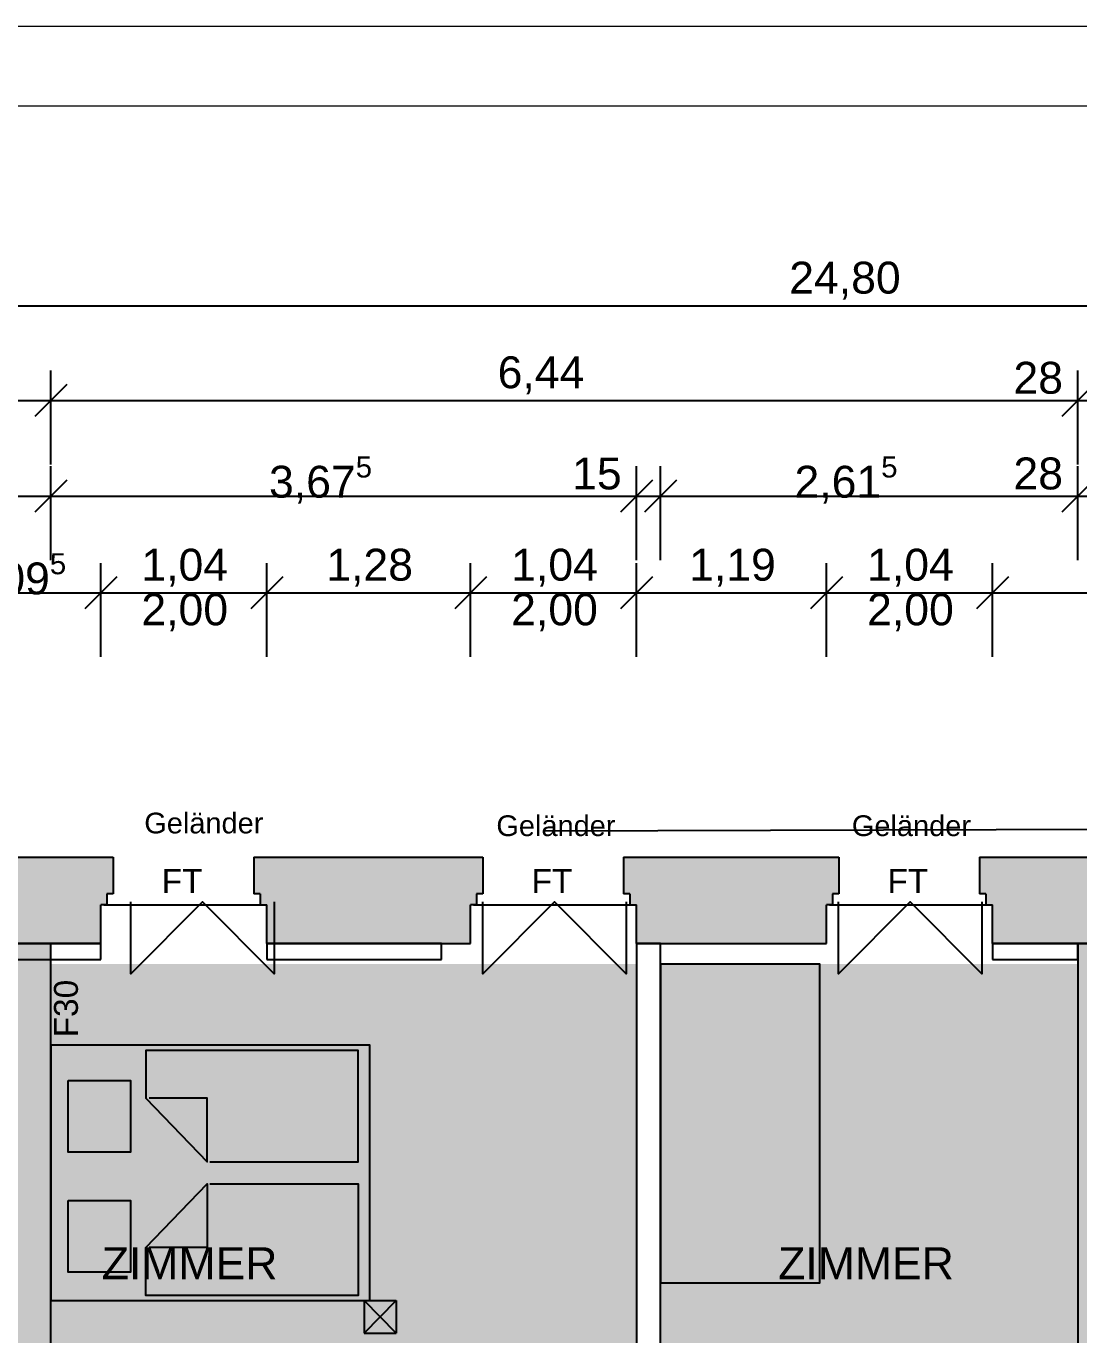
# Model space of a CAD drawing. Header units: centimetres. Extents: x 0 to 44.9, y 0 to 29.7.
# Drawn here: x 13.12 to 19.72, y 21.49 to 29.7 of the extents above; entities that cross this region are included whole.
import ezdxf
from ezdxf.xclip import XClip

# ---------------------------------------------------------------- set-up
doc = ezdxf.new("R2010")
doc.units = ezdxf.units.CM
doc.header["$MEASUREMENT"] = 0
doc.header["$XCLIPFRAME"] = 0
doc.linetypes.add('Strichlinie_ lang', pattern=[1.058333, 0.635, -0.423333])
for name, color, linetype in [('A-Bemaßung 1_100', 7, 'Continuous'), ('A-Fenster Türen', 7, 'Continuous'), ('A-Möblierung', 7, 'Continuous'), ('A-Räume NEU.Neu', 7, 'Continuous'), ('A-Schraffuren', 7, 'Continuous'), ('A-Text', 7, 'Continuous'), ('Layout-Plankopf.Layout', 7, 'Continuous'), ('Layout-Zeichnung.Layout', 7, 'Continuous'), ('Neubau_A-Fenster Türen', 7, 'Continuous'), ('Neubau_A-Schraffuren', 7, 'Continuous'), ('Neubau_A-Wand Innen', 7, 'Continuous'), ('Neubau_FENSTERRAHMEN', 7, 'Continuous'), ('Stütze', 7, 'Continuous'), ('Wand', 7, 'Continuous')]:
    doc.layers.add(name, color=color, linetype=linetype)
doc.styles.add('ERSTELLTER_STIL_3', font='')
doc.styles.get('ERSTELLTER_STIL_3').set_extended_font_data('Arial')

# ---------------------------------------------------------------- blocks, each defined once
blk = doc.blocks.new('Planrahmen 25[1]', base_point=(42, 0))
at = {"layer": 'Layout-Plankopf.Layout', "color": 7, "linetype": 'Continuous', "lineweight": 13, "ltscale": 10}
for p, q in [((0, 29.7), (42, 29.7)), ((2, 29.2), (41.5, 29.2))]:
    blk.add_line(p, q, dxfattribs=at)
blk = doc.blocks.new('Zeichnung_2_1', base_point=(5.8278, 14.2362))
at = {"layer": 'A-Räume NEU.Neu', "linetype": 'Continuous', "lineweight": 0, "true_color": 0x22332b}
for points in [[(16.9515, 23.8189), (13.2782, 23.8189), (13.2782, 20.7976), (15.3069, 20.7976), (16.9512, 20.798)], [(19.7184, 23.8189), (17.1012, 23.8189), (17.1012, 20.7977), (17.5683, 20.7977), (17.5683, 19.3579), (19.7184, 19.3579)]]:
    blk.add_hatch(color=250, dxfattribs=at).paths.add_polyline_path(points)
at = {"layer": 'A-Schraffuren', "linetype": 'Continuous', "lineweight": 13}
for points in [[(13.6693, 24.2599), (13.6693, 24.49), (13.0005, 24.49), (12.4155, 24.49), (12.4155, 24.2599), (12.4555, 24.2599), (12.4555, 24.1899), (12.4972, 24.1899), (12.4972, 23.9477), (13.5926, 23.9477), (13.5926, 24.1899), (13.6293, 24.1899), (13.6293, 24.2599)], [(15.9879, 24.2599), (15.9879, 24.49), (14.5509, 24.49), (14.5509, 24.2599), (14.5909, 24.2599), (14.5909, 24.1899), (14.6326, 24.1899), (14.6326, 23.9477), (15.9112, 23.9477), (15.9112, 24.1899), (15.9479, 24.1899), (15.9479, 24.2599)], [(18.2198, 24.2599), (18.2198, 24.49), (16.8695, 24.49), (16.8695, 24.2599), (16.9095, 24.2599), (16.9095, 24.1899), (16.9512, 24.1899), (16.9512, 23.9477), (18.1431, 23.9477), (18.1431, 24.1899), (18.1798, 24.1899), (18.1798, 24.2599)], [(21.3269, 24.2573), (21.3269, 24.4874), (19.1014, 24.49), (19.1014, 24.2599), (19.1414, 24.2599), (19.1414, 24.1899), (19.1831, 24.1899), (19.1831, 23.9477), (21.2502, 23.9477), (21.2502, 24.1873), (21.2869, 24.1873), (21.2869, 24.2573)]]:
    blk.add_hatch(color=9, dxfattribs=at).paths.add_polyline_path(points)
at = {"layer": 'Neubau_A-Schraffuren', "linetype": 'Continuous', "lineweight": 13, "true_color": 0x9f9f9f}
for points in [[(12.9982, 14.8823), (13.2782, 14.8823), (13.2782, 23.9477), (12.9982, 23.9477)], [(19.7184, 14.8823), (19.9984, 14.8823), (19.9984, 23.9477), (19.7184, 23.9477)]]:
    blk.add_hatch(color=253, dxfattribs=at).paths.add_polyline_path(points)
at = {"layer": 'A-Bemaßung 1_100', "color": 7, "linetype": 'Continuous', "lineweight": 25, "ltscale": 10}
for p, q in [((5.8497, 27.9459), (30.6516, 27.9459)), ((13.2782, 26.9524), (13.2782, 27.5402)), ((19.7184, 26.9524), (19.7184, 27.5402)), ((13.3784, 27.4526), (13.1781, 27.2523)), ((19.8186, 27.4526), (19.6183, 27.2523)), ((12.9982, 27.3524), (13.2782, 27.3524)), ((13.2782, 27.3524), (19.7184, 27.3524)), ((19.7184, 27.3524), (19.9984, 27.3524)), ((13.2782, 26.3524), (13.2782, 26.9402)), ((16.9512, 26.3524), (16.9512, 26.9402)), ((17.1012, 26.3524), (17.1012, 26.9402)), ((19.7184, 26.3524), (19.7184, 26.9402)), ((13.3784, 26.8526), (13.1781, 26.6523)), ((17.0514, 26.8526), (16.8511, 26.6523)), ((17.2014, 26.8526), (17.0011, 26.6523)), ((19.8186, 26.8526), (19.6183, 26.6523)), ((12.9982, 26.7524), (13.2782, 26.7524)), ((13.2782, 26.7524), (16.9512, 26.7524)), ((16.9512, 26.7524), (17.1012, 26.7524)), ((17.1012, 26.7524), (19.7184, 26.7524)), ((19.7184, 26.7524), (19.9984, 26.7524)), ((13.5926, 25.7459), (13.5926, 26.3337)), ((14.6326, 25.7459), (14.6326, 26.3337)), ((15.9112, 25.7459), (15.9112, 26.3337)), ((16.9512, 25.7459), (16.9512, 26.3337)), ((18.1431, 25.7459), (18.1431, 26.3337)), ((19.1831, 25.7459), (19.1831, 26.3337)), ((13.6928, 26.2461), (13.4925, 26.0458)), ((14.7328, 26.2461), (14.5325, 26.0458)), ((16.0114, 26.2461), (15.8111, 26.0458)), ((17.0514, 26.2461), (16.8511, 26.0458)), ((18.2433, 26.2461), (18.043, 26.0458)), ((19.2833, 26.2461), (19.083, 26.0458)), ((12.4972, 26.1459), (13.5926, 26.1459)), ((13.5926, 26.1459), (14.6326, 26.1459)), ((14.6326, 26.1459), (15.9112, 26.1459)), ((15.9112, 26.1459), (16.9512, 26.1459)), ((16.9512, 26.1459), (18.1431, 26.1459)), ((18.1431, 26.1459), (19.1831, 26.1459)), ((19.1831, 26.1459), (21.2869, 26.1459))]:
    blk.add_line(p, q, dxfattribs=at)
at = {"layer": 'A-Möblierung', "color": 7, "linetype": 'Continuous', "lineweight": 25, "ltscale": 10, "flags": 128}
for points in [[(17.1012, 21.8189), (18.1012, 21.8189), (18.1012, 23.8189), (17.1012, 23.8189)], [(13.2782, 23.3092), (13.2782, 21.7092), (15.2782, 21.7092), (15.2782, 23.3092)], [(13.3869, 23.0883), (13.7785, 23.0883), (13.7785, 22.6397), (13.3869, 22.6397)], [(13.3869, 22.3357), (13.7785, 22.3357), (13.7785, 21.8871), (13.3869, 21.8871)]]:
    blk.add_lwpolyline(points, close=True, dxfattribs=at)
for points in [[(14.2749, 22.5776), (15.2055, 22.5776), (15.2055, 23.2776), (13.8749, 23.2776), (13.8749, 22.9776), (14.2589, 22.5776), (14.2589, 22.9776), (13.8943, 22.9776)], [(14.2749, 22.4409), (15.2055, 22.4409), (15.2055, 21.7409), (13.8749, 21.7409), (13.8749, 22.0409), (14.2589, 22.4409), (14.2589, 22.0409), (13.8943, 22.0409)]]:
    blk.add_lwpolyline(points, dxfattribs=at)
at = {"layer": 'Layout-Zeichnung.Layout', "color": 7, "linetype": 'Strichlinie_ lang', "lineweight": 25, "ltscale": 10}
blk.add_line((5.7926, 24.6206), (30.7076, 24.6976), dxfattribs=at)
at = {"layer": 'Neubau_A-Fenster Türen', "color": 7, "linetype": 'Continuous', "lineweight": 25, "ltscale": 10, "flags": 128}
for points in [[(14.6801, 24.2083), (14.6801, 23.7583), (14.2301, 24.2083), (13.7801, 23.7583), (13.7801, 24.2083)], [(16.8868, 24.2083), (16.8868, 23.7583), (16.4368, 24.2083), (15.9868, 23.7583), (15.9868, 24.2083)], [(19.117, 24.2083), (19.117, 23.7583), (18.667, 24.2083), (18.217, 23.7583), (18.217, 24.2083)]]:
    blk.add_lwpolyline(points, dxfattribs=at)
at = {"layer": 'Neubau_A-Schraffuren', "color": 7, "linetype": 'Continuous', "lineweight": 25, "ltscale": 10, "flags": 128}
for points in [[(12.9982, 14.8823), (13.2782, 14.8823), (13.2782, 23.9477), (12.9982, 23.9477)], [(19.7184, 14.8823), (19.9984, 14.8823), (19.9984, 23.9477), (19.7184, 23.9477)]]:
    blk.add_lwpolyline(points, close=True, dxfattribs=at)
at = {"layer": 'Neubau_A-Wand Innen', "color": 7, "linetype": 'Continuous', "lineweight": 25, "ltscale": 10, "flags": 128}
for points in [[(13.5926, 23.9477), (12.4972, 23.9477)], [(13.5926, 23.8477), (13.5926, 23.9477)], [(15.728, 23.9477), (14.6326, 23.9477)], [(14.6326, 23.9477), (14.6326, 23.8477)], [(15.728, 23.8477), (15.728, 23.9477)], [(17.1012, 23.9477), (16.9512, 23.9477)], [(16.9512, 23.9477), (16.9512, 20.7977)], [(17.1012, 20.7977), (17.1012, 23.9477)], [(19.7184, 23.9477), (19.1831, 23.9477)], [(19.1831, 23.9477), (19.1831, 23.8477)], [(19.7184, 23.8477), (19.7184, 23.9477)], [(12.4972, 23.8477), (13.5926, 23.8477)], [(14.6326, 23.8477), (15.728, 23.8477)], [(19.1831, 23.8477), (19.7184, 23.8477)]]:
    blk.add_lwpolyline(points, dxfattribs=at)
at = {"layer": 'Neubau_FENSTERRAHMEN', "color": 7, "linetype": 'Continuous', "lineweight": 25, "ltscale": 10}
for p, q in [((13.611, 24.1899), (14.5909, 24.1899)), ((15.9296, 24.1899), (16.9095, 24.1899)), ((18.1615, 24.1899), (19.1414, 24.1899))]:
    blk.add_line(p, q, dxfattribs=at)
at = {"layer": 'Stütze', "color": 7, "linetype": 'Continuous', "lineweight": 25, "ltscale": 10}
for p, q in [((15.2428, 21.5049), (15.4446, 21.7092)), ((15.4446, 21.5051), (15.2428, 21.7092)), ((15.2428, 21.7092), (15.4446, 21.7092)), ((15.2428, 21.7092), (15.2428, 21.5049)), ((15.4446, 21.7092), (15.4446, 21.5051)), ((15.2428, 21.5049), (15.4446, 21.5051))]:
    blk.add_line(p, q, dxfattribs=at)
at = {"layer": 'Wand', "color": 7, "linetype": 'Continuous', "lineweight": 25, "ltscale": 10}
for p, q in [((12.4155, 24.49), (13.6693, 24.49)), ((13.6693, 24.49), (13.6693, 24.2599)), ((14.5509, 24.49), (15.9879, 24.49)), ((14.5509, 24.49), (14.5509, 24.2599)), ((15.9879, 24.49), (15.9879, 24.2599)), ((16.8695, 24.49), (18.2198, 24.49)), ((16.8695, 24.49), (16.8695, 24.2599)), ((18.2198, 24.49), (18.2198, 24.2599)), ((19.1014, 24.49), (21.3269, 24.4874)), ((19.1014, 24.49), (19.1014, 24.2599)), ((13.6693, 24.2599), (13.6293, 24.2599)), ((13.6293, 24.2599), (13.6293, 24.1899)), ((14.5909, 24.2599), (14.5509, 24.2599)), ((14.5909, 24.2599), (14.5909, 24.1899)), ((15.9879, 24.2599), (15.9479, 24.2599)), ((15.9479, 24.2599), (15.9479, 24.1899)), ((16.9095, 24.2599), (16.8695, 24.2599)), ((16.9095, 24.2599), (16.9095, 24.1899)), ((18.2198, 24.2599), (18.1798, 24.2599)), ((18.1798, 24.2599), (18.1798, 24.1899)), ((19.1414, 24.2599), (19.1014, 24.2599)), ((19.1414, 24.2599), (19.1414, 24.1899)), ((13.6293, 24.1899), (13.5926, 24.1899)), ((13.5926, 23.9477), (13.5926, 24.1899)), ((14.5909, 24.1899), (14.6326, 24.1899)), ((14.6326, 23.9477), (14.6326, 24.1899)), ((15.9479, 24.1899), (15.9112, 24.1899)), ((15.9112, 23.9477), (15.9112, 24.1899)), ((16.9095, 24.1899), (16.9512, 24.1899)), ((16.9512, 23.9477), (16.9512, 24.1899)), ((18.1798, 24.1899), (18.1431, 24.1899)), ((18.1431, 23.9477), (18.1431, 24.1899)), ((19.1414, 24.1899), (19.1831, 24.1899)), ((19.1831, 23.9477), (19.1831, 24.1899)), ((12.4972, 23.9477), (13.5926, 23.9477)), ((14.6326, 23.9477), (15.9112, 23.9477)), ((16.9512, 23.9477), (18.1431, 23.9477)), ((19.1831, 23.9477), (21.2502, 23.9477))]:
    blk.add_line(p, q, dxfattribs=at)
at = {"layer": 'A-Bemaßung 1_100', "color": 7, "linetype": 'Continuous', "lineweight": 25, "char_height": 0.2, "attachment_point": 7, "style": 'ERSTELLTER_STIL_3'}
for s, insert, width in [('\\A1;{\\pql;\\fArial|b0|i0|c0|p38;24,80}', (17.9087, 27.9859), 0.683886), ('\\A1;{\\pql;\\fArial|b0|i0|c0|p38;6,44}', (16.0805, 27.3924), 0.532116), ('\\A1;{\\pql;\\fArial|b0|i0|c0|p38;28}', (19.3147, 27.3924), 0.303544), ('\\A1;{\\pql;\\fArial|b0|i0|c0|p38;15}', (16.5475, 26.7924), 0.303544), ('\\A1;{\\pql;\\fArial|b0|i0|c0|p38;28}', (19.3147, 26.7924), 0.303544), ('\\A1;{\\pql;\\fArial|b0|i0|c0|p38;1,04}', (13.8465, 26.1859), 0.532116), ('\\A1;{\\pql;\\fArial|b0|i0|c0|p38;1,28}', (15.0059, 26.1859), 0.532116), ('\\A1;{\\pql;\\fArial|b0|i0|c0|p38;1,04}', (16.1652, 26.1859), 0.532116), ('\\A1;{\\pql;\\fArial|b0|i0|c0|p38;1,19}', (17.2811, 26.1859), 0.532116), ('\\A1;{\\pql;\\fArial|b0|i0|c0|p38;1,04}', (18.3971, 26.1859), 0.532116), ('\\A1;{\\pql;\\fArial|b0|i0|c0|p38;2,00}', (13.8465, 25.9059), 0.532116), ('\\A1;{\\pql;\\fArial|b0|i0|c0|p38;2,00}', (16.1652, 25.9059), 0.532116), ('\\A1;{\\pql;\\fArial|b0|i0|c0|p38;2,00}', (18.3971, 25.9059), 0.532116)]:
    blk.add_mtext(s, dxfattribs=dict(at, insert=insert, width=width))
for s, insert in [('\\A1;{\\pql;\\fArial|b0|i0|c0|p38;3,67\\fArial|b0|i0|c0|p38;\\A1{\\H.66x;\\S5^  ;}}', (14.6468, 26.685)), ('\\A1;{\\pql;\\fArial|b0|i0|c0|p38;2,61\\fArial|b0|i0|c0|p38;\\A1{\\H.66x;\\S5^  ;}}', (17.9419, 26.685)), ('\\A1;{\\pql;\\fArial|b0|i0|c0|p38;1,09\\fArial|b0|i0|c0|p38;\\A1{\\H.66x;\\S5^  ;}}', (12.7288, 26.0785))]:
    blk.add_mtext(s, dxfattribs=dict(at, insert=insert))
at = {"layer": 'A-Fenster Türen', "color": 7, "linetype": 'Continuous', "lineweight": 25, "attachment_point": 1, "style": 'ERSTELLTER_STIL_3'}
for s, insert, char_height in [('\\A1;{\\pql;\\fArial|b0|i0|c0|p38;Geländer}', (13.8646, 24.7681), 0.13), ('\\A1;{\\pql;\\fArial|b0|i0|c0|p38;Geländer}', (16.0724, 24.7514), 0.13), ('\\A1;{\\pql;\\fArial|b0|i0|c0|p38;Geländer}', (18.3015, 24.7514), 0.13), ('\\A1;{\\pql;\\fArial|b0|i0|c0|p38;FT}', (13.9741, 24.4148), 0.15), ('\\A1;{\\pql;\\fArial|b0|i0|c0|p38;FT}', (16.2927, 24.4148), 0.15), ('\\A1;{\\pql;\\fArial|b0|i0|c0|p38;FT}', (18.5246, 24.4148), 0.15)]:
    blk.add_mtext(s, dxfattribs=dict(at, insert=insert, char_height=char_height))
at = {"layer": 'A-Räume NEU.Neu', "color": 7, "linetype": 'Continuous', "lineweight": 25, "char_height": 0.2, "attachment_point": 1, "style": 'ERSTELLTER_STIL_3'}
for insert in [(13.5979, 22.0427), (17.8393, 22.0427)]:
    blk.add_mtext('\\A1;{\\pql;\\fArial|b0|i0|c0|p38;ZIMMER}', dxfattribs=dict(at, insert=insert))
at = {"layer": 'A-Text', "color": 7, "linetype": 'Continuous', "lineweight": 25, "insert": (13.2985, 23.5397), "char_height": 0.15, "attachment_point": 2, "rotation": 90, "style": 'ERSTELLTER_STIL_3'}
blk.add_mtext('\\A1;{\\pqc;\\pt0.125;\\fArial|b0|i0|c0|p38;F\\fArial|b0|i0|c0|p38;30}', dxfattribs=at)

msp = doc.modelspace()

# ---------------------------------------------------------------- block references
at = {"layer": 'Layout-Plankopf.Layout', "color": 7, "linetype": 'Continuous', "lineweight": 18, "ltscale": 10}
msp.add_blockref('Planrahmen 25[1]', (42, 0), dxfattribs=at)

# ---------------------------------------------------------------- next in the draw order: block references
at = {"layer": 'Layout-Zeichnung.Layout', "color": 7, "linetype": 'Continuous', "lineweight": 13, "ltscale": 10}
ref = msp.add_blockref('Zeichnung_2_1', (5.8278, 14.2362), dxfattribs=at)
XClip(ref).set_block_clipping_path([(2.0016751041, 6.1420898048), (31.8145969295, 6.1420898048), (31.8145969295, 13.7749383334), (35.6, 13.7749383334), (35.6, 28.8042202536), (2.0016751041, 28.8042202536)])

doc.saveas('drawing.dxf')
